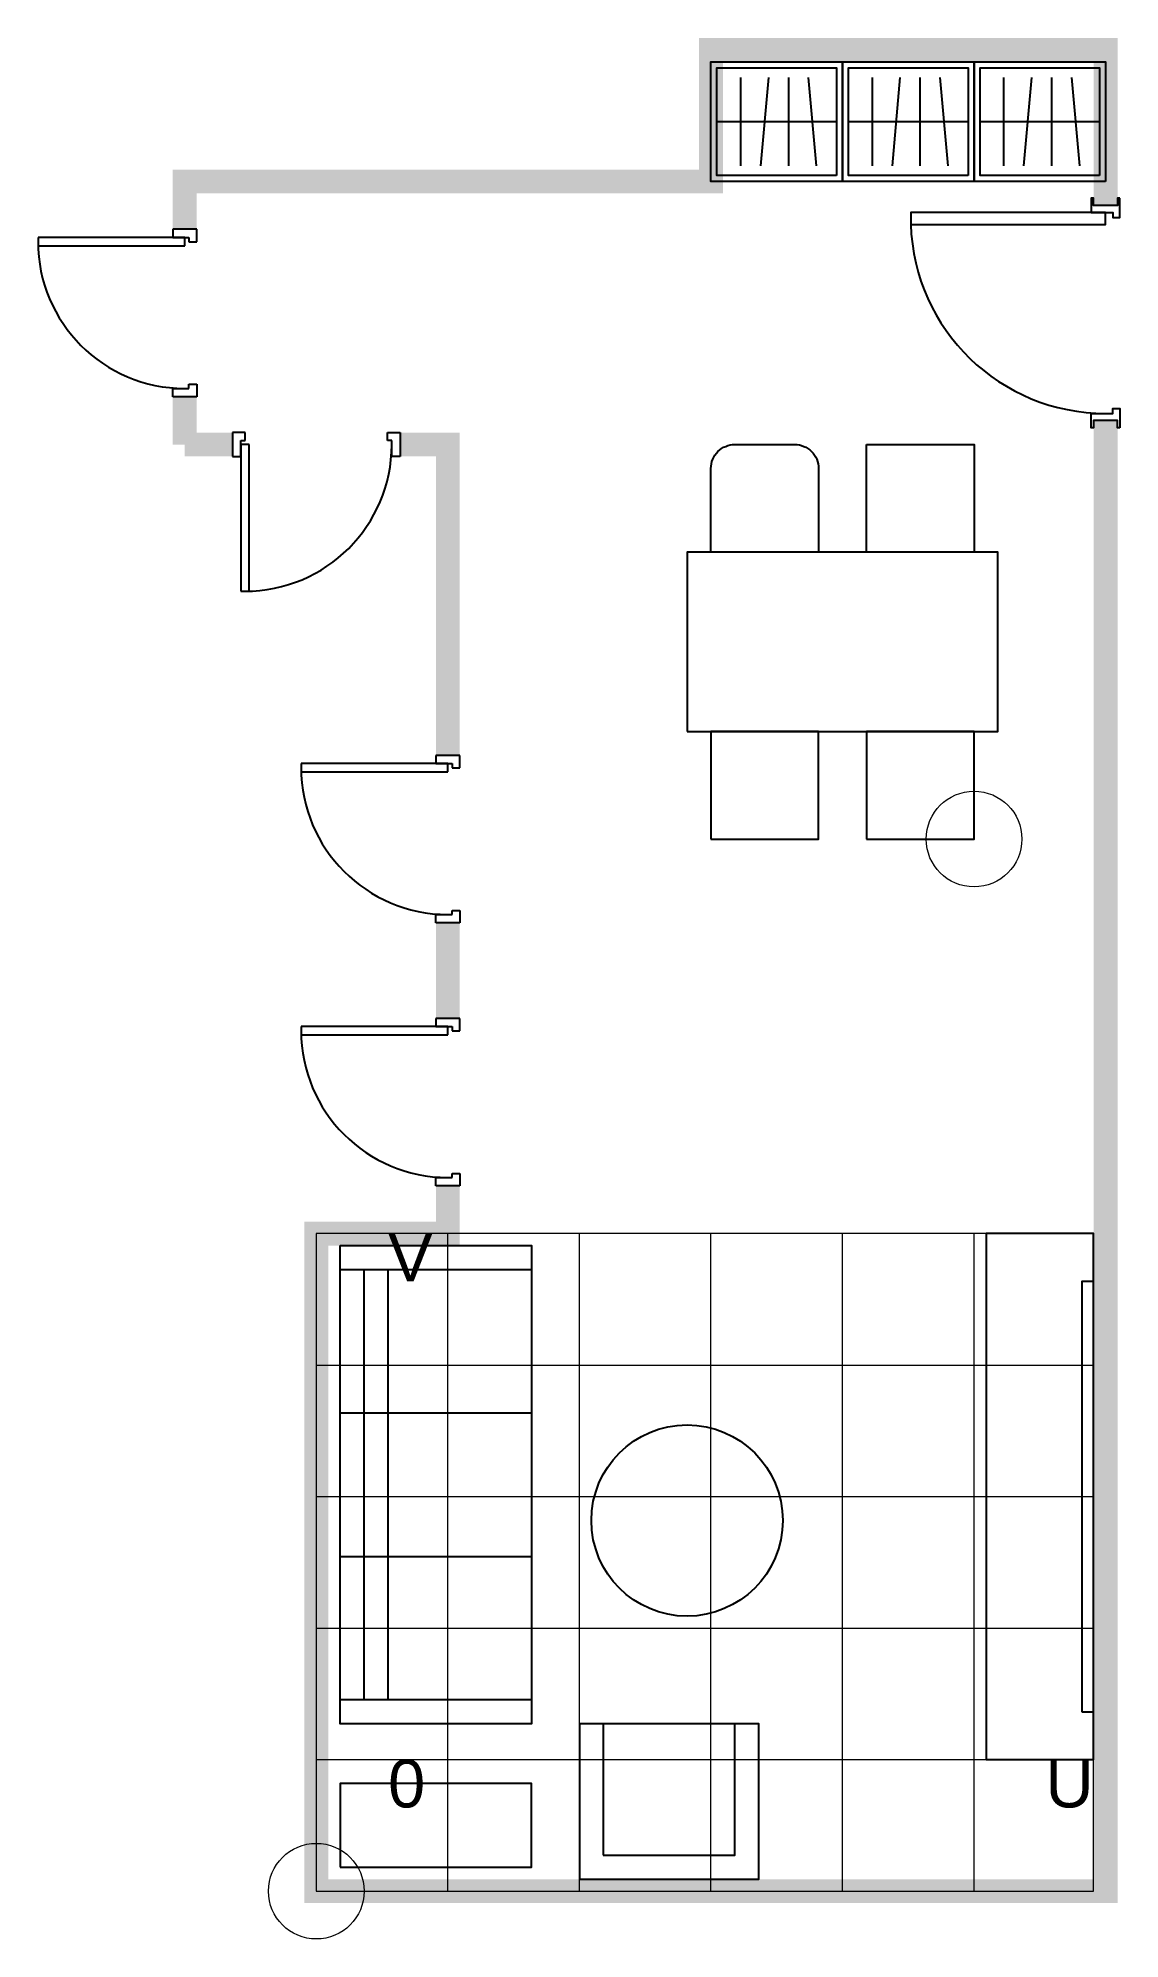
# Model space of a CAD drawing. Header units: millimetres. Extents: x 5987 to 10510, y 2550 to 10500.
import ezdxf

# ---------------------------------------------------------------- set-up
doc = ezdxf.new("R2010")
doc.units = ezdxf.units.MM
doc.layers.add('helper', color=30, linetype='Continuous', lineweight=5)
doc.styles.get("Standard").update_dxf_attribs({"font": 'arial.ttf'})

# ---------------------------------------------------------------- blocks, each defined once
blk = doc.blocks.new('Door_Wide_Mirror')
blk.add_line((1000, 50), (1000, -50))
for points in [[(70, 60), (70, 50), (100, 50), (100, -50), (70, -50), (70, -60), (130, -60), (130, -50), (130, 30), (150, 30), (150, 60), (70, 60)], [(1030, 60), (1030, 50), (1000, 50), (1000, -50), (1030, -50), (1030, -60), (970, -60), (970, -50), (970, 30), (950, 30), (950, 60), (1030, 60)]]:
    blk.add_lwpolyline(points)
blk.add_lwpolyline([(130, 0), (130, -815), (180, -815), (180, 0)], close=True)
blk.add_arc((155, 0), 815, 271.75781, 0)
for points in [[(100, 50), (100, -50), (0, 50), (0, -50)], [(1100, 50), (1100, -50), (1000, 50), (1000, -50)]]:
    blk.add_solid(points)
blk = doc.blocks.new('Sitting')
for p, q in [((100, 2600), (900, 2600)), ((200, 800), (200, 2600)), ((300, 800), (300, 2600)), ((900, 2600), (900, 800)), ((100, 2000), (900, 2000)), ((100, 1400), (900, 1400)), ((900, 800), (100, 800))]:
    blk.add_line(p, q)
for points in [[(2800, 550), (3250, 550), (3250, 2750), (2800, 2750)], [(100, 2700), (900, 2700), (900, 700), (100, 700)], [(3200, 750), (3250, 750), (3250, 2550), (3200, 2550)], [(1100, 50), (1850, 50), (1850, 700), (1100, 700)], [(1200, 150), (1750, 150), (1750, 700), (1200, 700)], [(100, 100), (900, 100), (900, 450), (100, 450)]]:
    blk.add_lwpolyline(points, close=True)
blk.add_circle((1550, 1550), 400)
at = {"layer": 'helper'}
for p, q in [((3250, 2750), (0, 2750)), ((0, 2750), (0, 0)), ((550, 0), (550, 2750)), ((1100, 0), (1100, 2750)), ((1650, 0), (1650, 2750)), ((2200, 0), (2200, 2750)), ((2750, 0), (2750, 2750)), ((3250, 0), (3250, 2750)), ((0, 2200), (3250, 2200)), ((0, 1650), (3250, 1650)), ((0, 1100), (3250, 1100)), ((0, 550), (3250, 550)), ((0, 0), (3250, 0))]:
    blk.add_line(p, q, dxfattribs=at)
blk.add_lwpolyline([(0, 0, 0, 0, 0), (2629.1, 1459.5, 200, 0, 0), (2803.9, 1556.6, 0, 0, 0)], format="xyseb", dxfattribs=at)
blk.add_circle((0, 0), 200, dxfattribs=at)
at = {"layer": 'helper', "char_height": 200}
for s, insert, attachment_point in [('V', (300, 2750), 1), ('0', (300, 550), 1), ('U', (3250, 550), 3)]:
    blk.add_mtext_dynamic_manual_height_columns(s, width=550, gutter_width=12.5, heights=[0], dxfattribs=dict(at, insert=insert, attachment_point=attachment_point))
blk = doc.blocks.new('Dining')
blk.add_lwpolyline([(100, 0), (350, 0, -0.414214), (450, -100), (450, -450), (0, -450), (0, -100, -0.414214)], format="xyb", close=True)
for points in [[(650, 0), (1100, 0), (1100, -450), (650, -450)], [(-100, -1200), (1200, -1200), (1200, -450), (-100, -450)], [(0, -1650), (450, -1650), (450, -1200), (0, -1200)], [(650, -1650), (1100, -1650), (1100, -1200), (650, -1200)]]:
    blk.add_lwpolyline(points, close=True)
at = {"layer": 'helper'}
blk.add_lwpolyline([(1100, -1650, 0, 0, 0), (510.2, -302.1, 200, 0, 0), (430.1, -118.8, 0, 0, 0)], format="xyseb", dxfattribs=at)
blk.add_circle((1100, -1650), 200, dxfattribs=at)
blk = doc.blocks.new('robe')
at = {"true_color": 0xffffff}
for p, q in [((250, 25), (250, 525)), ((65, 425), (435, 425)), ((65, 341.7), (435, 308.3)), ((65, 225), (435, 225)), ((65, 108.3), (435, 141.7))]:
    blk.add_line(p, q, dxfattribs=at)
for points in [[(0, 0), (0, 550), (500, 550), (500, 0)], [(25, 25), (25, 525), (475, 525), (475, 25)]]:
    blk.add_lwpolyline(points, close=True, dxfattribs=at)
blk = doc.blocks.new('AllBlock')
for points in [[(8750, 10500), (8750, 10400), (9400, 10500), (9400, 10400)], [(8750, 10500), (8750, 9850), (8850, 10500), (8850, 9850)], [(9300, 10500), (9300, 10400), (9950, 10500), (9950, 10400)], [(9850, 10500), (9850, 10400), (10500, 10500), (10500, 10400)], [(10400, 10500), (10400, 9850), (10500, 10500), (10500, 9850)], [(6550, 9950), (6550, 9850), (7200, 9950), (7200, 9850)], [(7100, 9950), (7100, 9850), (7750, 9950), (7750, 9850)], [(7650, 9950), (7650, 9850), (8300, 9950), (8300, 9850)], [(8200, 9950), (8200, 9850), (8850, 9950), (8850, 9850)], [(7650, 8850), (7650, 8200), (7750, 8850), (7750, 8200)], [(10400, 8850), (10400, 8200), (10500, 8850), (10500, 8200)], [(7650, 8300), (7650, 7650), (7750, 8300), (7750, 7650)], [(10400, 8300), (10400, 7650), (10500, 8300), (10500, 7650)], [(10400, 7750), (10400, 7100), (10500, 7750), (10500, 7100)], [(10400, 7200), (10400, 6550), (10500, 7200), (10500, 6550)], [(10400, 6650), (10400, 6000), (10500, 6650), (10500, 6000)], [(10400, 6100), (10400, 5450), (10500, 6100), (10500, 5450)], [(7100, 5550), (7100, 5450), (7750, 5550), (7750, 5450)], [(7100, 5550), (7100, 4900), (7200, 5550), (7200, 4900)], [(10400, 5550), (10400, 4900), (10500, 5550), (10500, 4900)], [(7100, 5000), (7100, 4350), (7200, 5000), (7200, 4350)], [(10400, 5000), (10400, 4350), (10500, 5000), (10500, 4350)], [(7100, 4450), (7100, 3800), (7200, 4450), (7200, 3800)], [(10400, 4450), (10400, 3800), (10500, 4450), (10500, 3800)], [(7100, 3900), (7100, 3250), (7200, 3900), (7200, 3250)], [(10400, 3900), (10400, 3250), (10500, 3900), (10500, 3250)], [(7100, 3350), (7100, 2700), (7200, 3350), (7200, 2700)], [(10400, 3350), (10400, 2700), (10500, 3350), (10500, 2700)], [(7100, 2800), (7100, 2700), (7750, 2800), (7750, 2700)], [(7650, 2800), (7650, 2700), (8300, 2800), (8300, 2700)], [(8200, 2800), (8200, 2700), (8850, 2800), (8850, 2700)], [(8750, 2800), (8750, 2700), (9400, 2800), (9400, 2700)], [(9300, 2800), (9300, 2700), (9950, 2800), (9950, 2700)], [(9850, 2800), (9850, 2700), (10500, 2800), (10500, 2700)]]:
    blk.add_solid(points)
for name, p, rotation in [('robe', (9350, 9900), 90), ('robe', (9900, 9900), 90), ('robe', (10450, 9900), 90), ('Door_Wide_Mirror', (10450, 9900), 270)]:
    blk.add_blockref(name, p, dxfattribs=dict(rotation=rotation))
for name, p in [('Dining', (8800, 8800)), ('Sitting', (7150, 2750))]:
    blk.add_blockref(name, p)
blk = doc.blocks.new('Door_Narrow')
at = {"color": 7}
for p, q in [((0, -234.6), (-613.5, -234.6)), ((-613.5, -234.6), (-613.5, -269.2)), ((-50, -200), (-50, -234.6)), ((50, -200), (-50, -200)), ((-50, -200), (-50, -234.6)), ((-50, -234.6), (17.3, -234.6)), ((-50, -234.6), (17.3, -234.6)), ((0, -269.2), (0, -234.6)), ((17.3, -234.6), (17.3, -251.9)), ((17.3, -234.6), (17.3, -251.9)), ((50, -251.9), (50, -200)), ((50, -251.9), (50, -200)), ((-613.5, -269.2), (0, -269.2)), ((17.3, -251.9), (50, -251.9)), ((17.3, -251.9), (50, -251.9)), ((-50, -900), (-50, -865.4)), ((-50, -865.4), (17.3, -865.4)), ((17.3, -865.4), (17.3, -848.1)), ((17.3, -848.1), (50, -848.1)), ((50, -848.1), (50, -900)), ((50, -900), (-50, -900))]:
    blk.add_line(p, q, dxfattribs=at)
blk.add_arc((0, -251.9), 613.5, 180, 269.9, dxfattribs=at)
for points in [[(50, 0), (-50, 0), (50, -200), (-50, -200)], [(50, -900), (-50, -900), (50, -1100), (-50, -1100)]]:
    blk.add_solid(points, dxfattribs=at)

msp = doc.modelspace()

# ---------------------------------------------------------------- block references
for name, p in [('AllBlock', (0, 0)), ('Door_Narrow', (6600, 9900)), ('Door_Narrow', (7700, 7700)), ('Door_Narrow', (7700, 6600))]:
    msp.add_blockref(name, p)
at = {"rotation": 90}
msp.add_blockref('Door_Narrow', (6600, 8800), dxfattribs=at)

doc.saveas('drawing.dxf')
